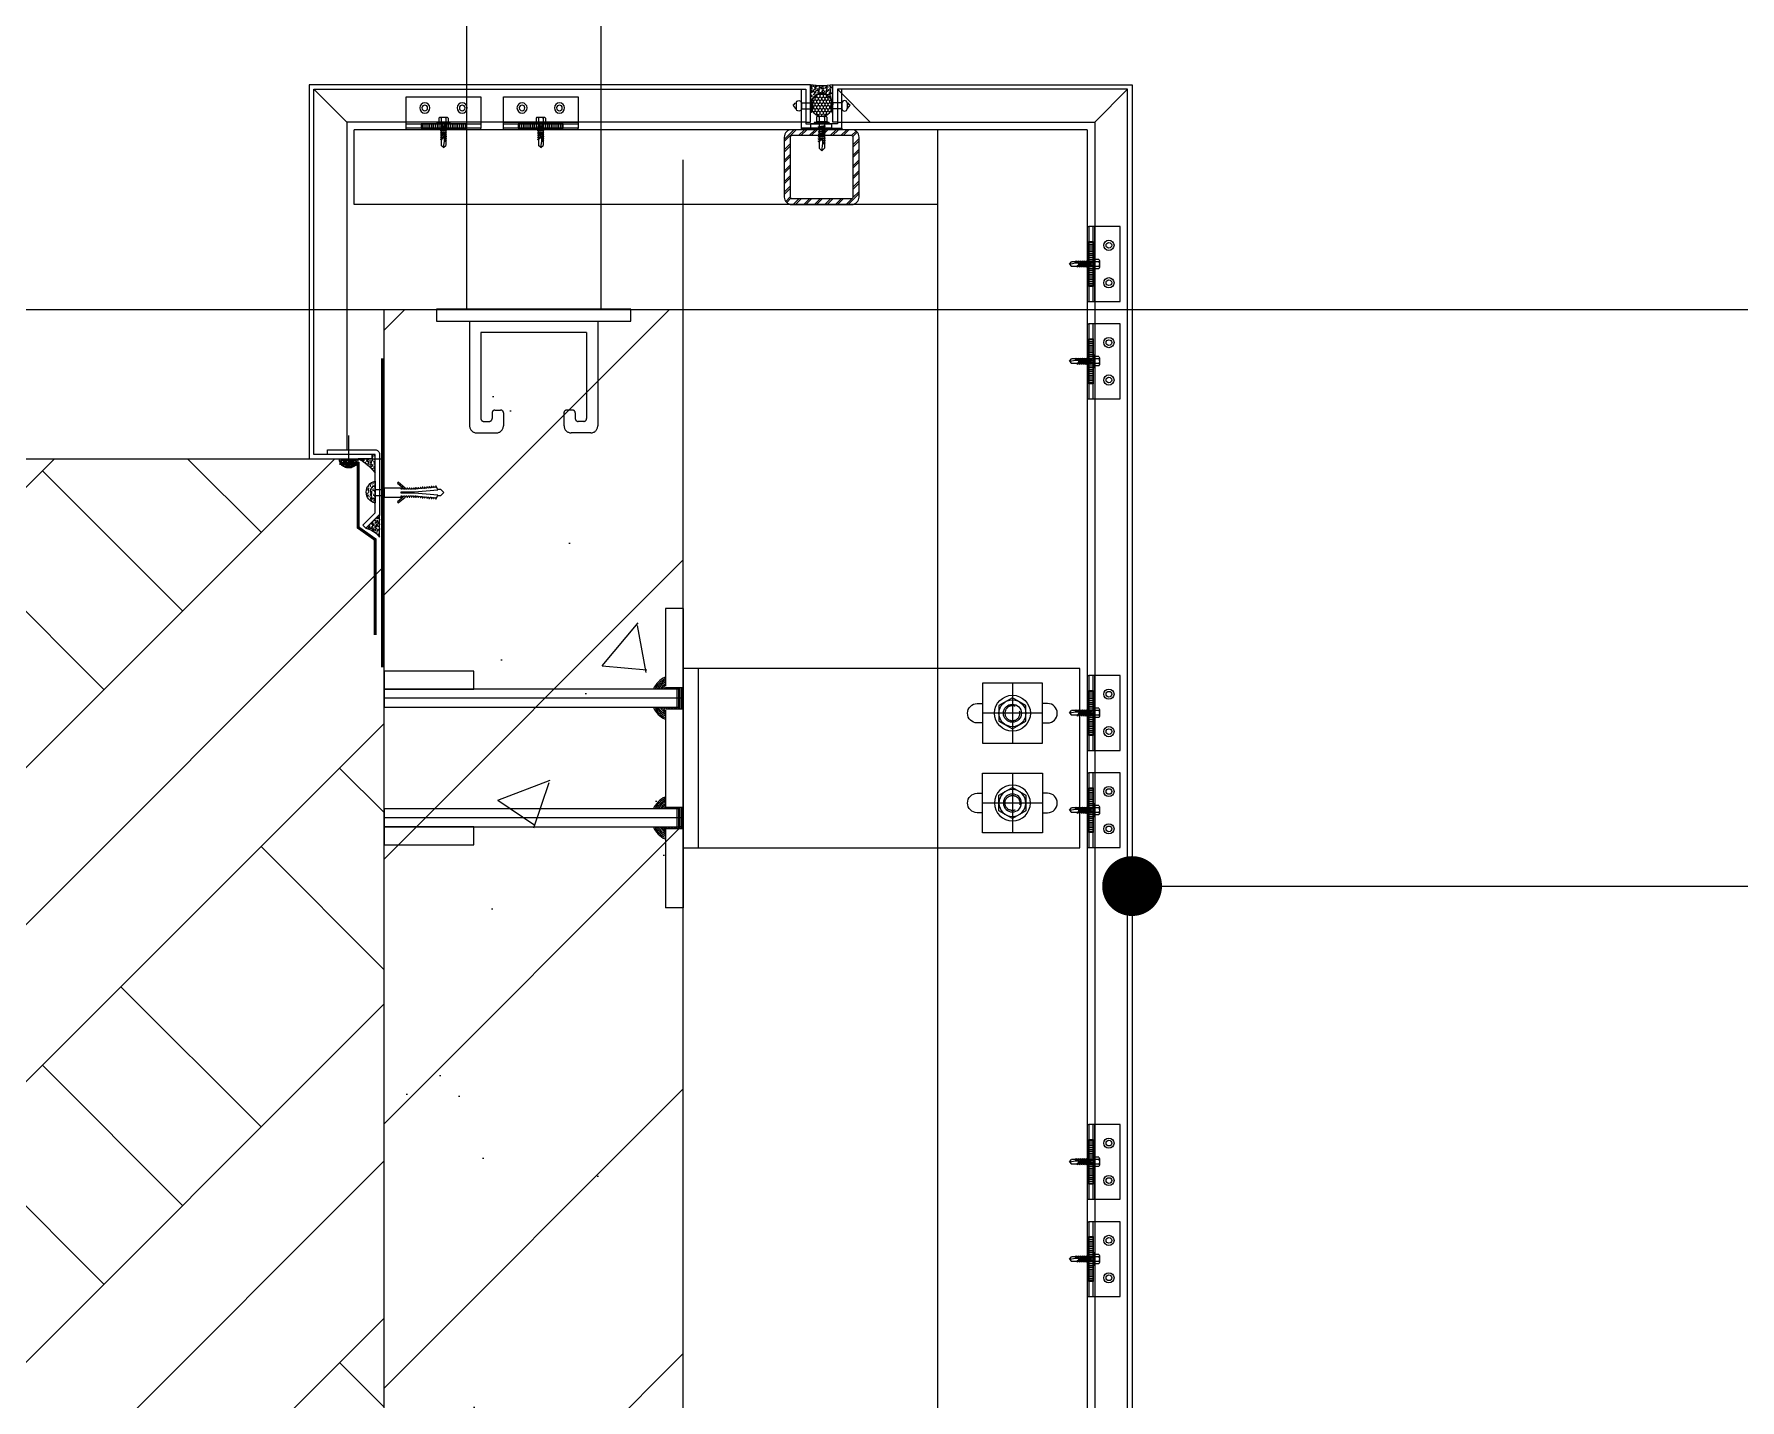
# Model space of a CAD drawing. Header units: millimetres. Extents: x 434053 to 1059003, y -2417481 to 936527.
# Drawn here: x 538673 to 539813, y -2232264 to -2231352 of the extents above; entities that cross this region are included whole.
import ezdxf

# ---------------------------------------------------------------- set-up
doc = ezdxf.new("R2010")
doc.units = ezdxf.units.MM
doc.header["$LTSCALE"] = 1000
doc.header["$MEASUREMENT"] = 0
for name, pattern in [('ACAD_ISO02W100-0.5', [6, 4, -2]), ('CENTER', [2, 1.25, -0.25, 0.25, -0.25]), ('DOTE', [2.42, 2, -0.2, 0.02, -0.2]), ('HIDDEN', [9.525, 6.35, -3.175]), ('HIDDENX2', [19.05, 12.7, -6.35])]:
    doc.linetypes.add(name, pattern=pattern)
doc.layers.add('A-DETL-0001', color=4, linetype='Continuous', lineweight=15)
for name, color, linetype in [('ALUM', 1, 'Continuous'), ('ALUM-V', 11, 'Continuous'), ('DIM_LEAD', 3, 'Continuous'), ('DOTE', 16, 'DOTE'), ('ELASTOMER', 6, 'Continuous'), ('ELASTOMER-V', 241, 'Continuous'), ('EXTRUSION1', 4, 'Continuous'), ('EXTRUSION2', 133, 'Continuous'), ('FASTENER', 191, 'Continuous'), ('GRID', 8, 'CENTER'), ('PUB_HATCH', 8, 'Continuous'), ('S', 2, 'Continuous'), ('SILICONE', 8, 'Continuous'), ('STAIR', 2, 'Continuous'), ('STEEL', 3, 'Continuous'), ('STEEL-V', 71, 'Continuous'), ('WALL', 5, 'Continuous')]:
    doc.layers.add(name, color=color, linetype=linetype)

# ---------------------------------------------------------------- blocks, each defined once
blk = doc.blocks.new('A$C794B30DD')
at = {"layer": 'S'}
for points in [[(110, 1124.6), (20, 1124.6), (20, -75.4), (110, -75.4)], [(130, -75.4), (0, -75.4), (0, -83.4), (130, -83.4)]]:
    blk.add_lwpolyline(points, close=True, dxfattribs=at)
at = {"layer": 'STAIR', "linetype": 'ACAD_ISO02W100-0.5'}
for p, q in [((22.1, -83.4), (22.1, -153.3)), ((100.3, -91), (29.7, -91)), ((29.7, -91), (29.7, -148.5)), ((100.3, -91), (29.7, -91)), ((100.3, -91), (100.3, -148.5)), ((107.9, -83.4), (107.9, -153.3)), ((37.2, -144.7), (37.2, -148.5)), ((39.1, -142.8), (42.9, -142.8)), ((44.8, -144.7), (44.8, -153.3)), ((85.2, -144.7), (85.2, -153.3)), ((90.9, -142.8), (87.1, -142.8)), ((92.8, -144.7), (92.8, -148.5)), ((92.8, -144.7), (92.8, -148.5)), ((26.9, -158), (40, -158)), ((31.6, -150.4), (35.3, -150.4)), ((103.1, -158), (90, -158)), ((98.4, -150.4), (94.7, -150.4))]:
    blk.add_line(p, q, dxfattribs=at)
for centre, radius, start, end in [((39.1, -144.7), 1.9, 90, 180), ((42.9, -144.7), 1.9, 0, 90), ((87.1, -144.7), 1.9, 90, 180), ((90.9, -144.7), 1.9, 0, 90), ((26.9, -153.3), 4.74, 180, 270), ((31.6, -148.5), 1.9, 180, 270), ((35.3, -148.5), 1.9, 270, 0), ((40, -153.3), 4.74, 270, 0), ((90, -153.3), 4.74, 180, 270), ((94.7, -148.5), 1.9, 180, 270), ((98.4, -148.5), 1.9, 270, 0), ((103.1, -153.3), 4.74, 270, 0)]:
    blk.add_arc(centre, radius, start, end, dxfattribs=at)
blk = doc.blocks.new('M12.1')
at = {"color": 0, "linetype": 'ByBlock'}
blk.add_lwpolyline([(-5.2, 9), (-10.4, 0), (-5.2, -9), (5.2, -9), (10.4, 0), (5.2, 9)], close=True, dxfattribs=at)
for radius in [12, 9, 6]:
    blk.add_circle((0, 0), radius, dxfattribs=at)
at = {"color": 0, "linetype": 'HIDDEN'}
blk.add_arc((0, 0), 5, 159.3075, 105.8059, dxfattribs=at)
blk = doc.blocks.new('*U521')
at = {"linetype": 'ByBlock', "lineweight": -2}
for p, q in [((-5, 0.5), (-5, 0)), ((5, 0), (-5, 0)), ((-4.7, 0.9), (-3.5, 1.1)), ((4.7, 0.9), (-4.7, 0.9)), ((-3.5, 4.4), (-3.5, 1.1)), ((3.5, 1.1), (-3.5, 1.1)), ((2.7, 4.9), (-2.7, 4.9)), ((-2.3, 0.9), (-1.8, 1.1)), ((-1.8, 4.4), (-1.8, 1.1)), ((1.8, 4.4), (1.8, 1.1)), ((2.5, 0.9), (1.8, 1.1)), ((3.5, 4.4), (3.5, 1.1)), ((4.7, 0.9), (3.5, 1.1)), ((5, 0.5), (5, 0))]:
    blk.add_line(p, q, dxfattribs=at)
for centre, radius, start, end in [((-4.7, 0.5), 0.343, 90, 180), ((-2.7, 3.8), 1.09, 35.4009, 144.5991), ((0, 1.2), 3.66, 61.0594, 118.9406), ((2.7, 3.8), 1.09, 35.4009, 144.5991), ((4.7, 0.5), 0.343, 0, 90)]:
    blk.add_arc(centre, radius, start, end, dxfattribs=at)
at = {"layer": 'GRID', "ltscale": 0.5}
blk.add_line((0, 4.9), (0, -15.6), dxfattribs=at)
blk = doc.blocks.new('*U563')
at = {"linetype": 'ByBlock', "lineweight": -2}
for p, q in [((-4.4, 0.45), (-4.4, 0)), ((4.4, 0), (-4.4, 0)), ((-4.1, 0.75), (-3.1, 1)), ((4.1, 0.75), (-4.1, 0.75)), ((-3.1, 3.85), (-3.1, 1)), ((3.1, 1), (-3.1, 1)), ((2.33, 4.25), (-2.33, 4.25)), ((-2.04, 0.75), (-1.55, 1)), ((-1.55, 3.85), (-1.55, 1)), ((-1.55, 0), (-1.55, -1.59)), ((1.55, 3.85), (1.55, 1)), ((2.15, 0.75), (1.55, 1)), ((1.55, 0), (1.55, -1.09)), ((3.1, 3.85), (3.1, 1)), ((4.1, 0.75), (3.1, 1)), ((4.4, 0.45), (4.4, 0)), ((-2.11, -1.9), (2.11, -1.4)), ((-2.11, -1.9), (-1.55, -1.59)), ((-2.11, -1.9), (-1.55, -2.21)), ((-2.11, -3.3), (2.11, -2.8)), ((-2.11, -3.3), (-1.55, -2.99)), ((-2.11, -3.3), (-1.55, -3.61)), ((-2.11, -4.7), (2.11, -4.2)), ((-2.11, -4.7), (-1.55, -4.39)), ((-2.11, -4.7), (-1.55, -5.01)), ((-2.11, -6.1), (2.11, -5.6)), ((-2.11, -6.1), (-1.55, -5.79)), ((-2.11, -6.1), (-1.55, -6.41)), ((-2.11, -7.5), (2.11, -7)), ((-2.11, -7.5), (-1.55, -7.19)), ((-2.11, -7.5), (-1.55, -7.81)), ((-2.11, -8.9), (2.11, -8.4)), ((-2.11, -8.9), (-1.55, -8.59)), ((-2.11, -8.9), (-1.55, -9.21)), ((-1.55, -1.59), (1.55, -1.09)), ((-1.55, -2.21), (1.55, -1.71)), ((-1.55, -2.21), (-1.55, -2.99)), ((-1.55, -2.99), (1.55, -2.49)), ((-1.55, -3.61), (1.55, -3.11)), ((-1.55, -3.61), (-1.55, -4.39)), ((-1.55, -4.39), (1.55, -3.89)), ((-1.55, -5.01), (1.55, -4.51)), ((-1.55, -5.01), (-1.55, -5.79)), ((-1.55, -5.79), (1.55, -5.29)), ((-1.55, -6.41), (1.55, -5.91)), ((-1.55, -6.41), (-1.55, -7.19)), ((-1.55, -7.19), (1.55, -6.69)), ((-1.55, -7.81), (1.55, -7.31)), ((-1.55, -7.81), (-1.55, -8.59)), ((-1.55, -8.59), (1.55, -8.09)), ((-1.55, -9.21), (1.55, -8.71)), ((-1.55, -9.21), (-1.55, -9.99)), ((-1.55, -9.99), (-0.99, -9.89)), ((0.56, -9.64), (1.55, -9.49)), ((0.71, -9.95), (2.11, -9.8)), ((1.55, -0.31), (1.55, -1.09)), ((2.11, -1.4), (1.55, -1.09)), ((2.11, -1.4), (1.55, -1.71)), ((1.55, -1.71), (1.55, -2.49)), ((2.11, -2.8), (1.55, -2.49)), ((2.11, -2.8), (1.55, -3.11)), ((1.55, -3.11), (1.55, -3.89)), ((2.11, -4.2), (1.55, -3.89)), ((2.11, -4.2), (1.55, -4.51)), ((1.55, -4.51), (1.55, -5.29)), ((2.11, -5.6), (1.55, -5.29)), ((2.11, -5.6), (1.55, -5.91)), ((1.55, -5.91), (1.55, -6.69)), ((2.11, -7), (1.55, -6.69)), ((2.11, -7), (1.55, -7.31)), ((1.55, -7.31), (1.55, -8.09)), ((2.11, -8.4), (1.55, -8.09)), ((2.11, -8.4), (1.55, -8.71)), ((1.55, -8.71), (1.55, -9.49)), ((2.11, -9.8), (1.55, -9.49)), ((2.11, -9.8), (1.55, -10.11)), ((-2.11, -10.3), (-1.55, -9.99)), ((-2.11, -10.3), (-1.14, -10.18)), ((-2.11, -10.3), (-1.55, -10.61)), ((-1.55, -10.61), (-1.33, -10.57)), ((-1.55, -10.61), (-1.55, -14.4)), ((0, -15.8), (-1.55, -14.4)), ((0, -15.8), (1.55, -14.4)), ((0.71, -10.23), (1.55, -10.11)), ((0.71, -11.01), (1.55, -10.89)), ((0.71, -11.35), (2.11, -11.2)), ((0.71, -11.63), (1.55, -11.51)), ((1.55, -10.11), (1.55, -10.89)), ((2.11, -11.2), (1.55, -10.89)), ((2.11, -11.2), (1.55, -11.51)), ((1.55, -11.51), (1.55, -14.4))]:
    blk.add_line(p, q, dxfattribs=at)
blk.add_lwpolyline([(0, -15.8), (0.71, -11.63), (0.71, -9.9, 0.417657), (0.41, -9.6, 0.097062), (-0.99, -9.89), (-1.55, -11)], format="xyb", dxfattribs=at)
for centre, radius, start, end in [((-4.1, 0.45), 0.3, 90, 180), ((-2.33, 3.3), 0.951, 35.40086, 144.59914), ((0, 1.05), 3.2, 61.05941, 118.94059), ((2.33, 3.3), 0.951, 35.40086, 144.59914), ((4.1, 0.45), 0.3, 0, 90)]:
    blk.add_arc(centre, radius, start, end, dxfattribs=at)
blk = doc.blocks.new('*U539')
at = {"color": 0, "linetype": 'ByBlock'}
for p, q in [((-0.9, 5), (-0.9, -5)), ((0, 5), (-0.9, 5)), ((0, -5), (0, 5)), ((6.8, 2.2), (0, 2.2)), ((6.8, 2.2), (6.8, -2.3)), ((11.5, 2), (10.8, 2.2)), ((10.8, 2.2), (10.8, -2.2)), ((12.6, 0.8), (11.5, 2)), ((12.9, 0.7), (12.6, 0.8)), ((12.6, -0.2), (12.9, 0.7)), ((-0.9, -5), (0, -5)), ((6.8, -2.3), (0, -2.3)), ((10.8, -2.2), (12.6, -0.2))]:
    blk.add_line(p, q, dxfattribs=at)
for centre, radius, start, end in [((17.3, 0), 18.8, 164.6076, 195.3924), ((8.8, 1.9), 2.04, 7.579, 172.421), ((8.8, -1.9), 2.04, 187.579, 352.421)]:
    blk.add_arc(centre, radius, start, end, dxfattribs=at)
blk = doc.blocks.new('*U562')
at = {"layer": 'EXTRUSION1', "linetype": 'HIDDEN'}
h = blk.add_hatch(dxfattribs=at)
h.set_pattern_fill('ANSI31', color=8, scale=10, angle=45, style=0)
h.set_pattern_definition([(90, (-29149.7971, 32516.8571), (-1.25, 2e-16), [])])
h.paths.add_polyline_path([(40, 18.1), (10, 18.1), (10, 21), (40, 21)])
h = blk.add_hatch(dxfattribs=at)
h.set_pattern_fill('ANSI31', color=8, scale=10, angle=45, style=0)
h.set_pattern_definition([(90, (-29149.7971, 32581.8571), (-1.25, 2e-16), [])])
h.paths.add_polyline_path([(105, 18.1), (75, 18.1), (75, 21), (105, 21)])
blk.add_line((0, 18.1), (50, 18.1))
at = {"linetype": 'HIDDEN'}
for p, q in [((65, 18.1), (115, 18.1)), ((65, 17), (115, 17))]:
    blk.add_line(p, q, dxfattribs=at)
for points in [[(0, 21), (0, 17)], [(50, 17), (50, 21), (0, 21)], [(65, 21), (65, 0), (115, 0), (115, 21), (65, 21)]]:
    blk.add_lwpolyline(points)
blk.add_lwpolyline([(0, 17), (0, 0), (50, 0), (50, 17)], dxfattribs=at)
at = {"layer": 'ELASTOMER-V', "linetype": 'HIDDEN'}
for p, q in [((0, 22), (0, 21)), ((50, 22), (0, 22)), ((50, 22), (50, 21)), ((65, 22), (65, 21)), ((115, 22), (65, 22)), ((115, 22), (115, 21))]:
    blk.add_line(p, q, dxfattribs=at)
at = {"layer": 'EXTRUSION1', "color": 8, "linetype": 'HIDDEN'}
for points in [[(40, 18.1), (10, 18.1), (10, 21), (40, 21)], [(105, 18.1), (75, 18.1), (75, 21), (105, 21)]]:
    blk.add_lwpolyline(points, close=True, dxfattribs=at)
at = {"layer": 'FASTENER'}
for centre, radius in [((12.5, 7.5), 3.41), ((12.5, 7.5), 1.88), ((37.5, 7.5), 3.41), ((37.5, 7.5), 1.88), ((77.5, 7.5), 3.41), ((77.5, 7.5), 1.88), ((102.5, 7.5), 3.41), ((102.5, 7.5), 1.88)]:
    blk.add_circle(centre, radius, dxfattribs=at)
at = {"layer": 'FASTENER', "xscale": -1, "rotation": 179.9999555529958}
for p in [(25, 18.1), (90, 18.1)]:
    blk.add_blockref('*U563', p, dxfattribs=at)
blk = doc.blocks.new('*U540')
at = {"color": 0, "linetype": 'ByBlock'}
for p, q in [((-2, 0), (-2, -6)), ((2, 0), (2, -6))]:
    blk.add_line(p, q, dxfattribs=at)
blk.add_lwpolyline([(-3.6, 2.1, -0.09906), (-1, 3.1), (-1, 2.7), (1, 2.7), (1, 3.1, -0.09906), (3.6, 2.1, -0.266588), (4.2, 1.1), (4.2, 0.2, -0.414214), (4, 0), (-4, 0, -0.414214), (-4.2, 0.2), (-4.2, 1.1, -0.266588)], format="xyb", close=True, dxfattribs=at)
blk.add_lwpolyline([(-6.9, -15.5), (-3, -20.1), (-2.3, -20.5), (-2.3, -21.2), (-3, -21.2), (-3, -21.6), (-2.3, -22), (-2.3, -22.7), (-3, -22.7), (-3, -23.1), (-2.3, -23.5), (-2.3, -24.2), (-3, -24.2), (-3, -24.6), (-2.3, -25), (-2.3, -25.7), (-3, -25.7), (-3, -26.1), (-2.3, -26.5), (-2.3, -27.1), (-3.1, -27), (-3.1, -27.4), (-2.4, -27.8), (-2.4, -28.5), (-3.2, -28.5), (-3.2, -28.9), (-2.5, -29.3), (-2.6, -30), (-3.3, -30), (-3.4, -30.3), (-2.6, -30.8), (-2.7, -31.5), (-3.5, -31.5), (-3.5, -31.8), (-2.8, -32.3), (-2.8, -33), (-3.6, -33), (-3.6, -33.3), (-2.9, -33.8), (-3, -34.5), (-3.7, -34.5), (-3.8, -34.8), (-3, -35.3), (-3.1, -36), (-3.9, -36), (-3.9, -36.3), (-3.2, -36.8), (-3.2, -37.5), (-4, -37.4), (-4, -37.8), (-3.3, -38.3), (-3.4, -39), (-4.1, -38.9), (-4.1, -39.3), (-3.4, -39.8), (-3.5, -40.5), (-4.2, -40.4), (-4.3, -40.8), (-1.7, -41.8), (-0.4, -26.4), (-0.4, -17.4), (0.4, -17.4), (0.4, -26.4), (1.7, -41.8), (4.3, -40.8), (4.2, -40.4), (3.5, -40.5), (3.4, -39.8), (4.1, -39.3), (4.1, -38.9), (3.4, -39), (3.3, -38.3), (4, -37.8), (4, -37.4), (3.2, -37.5), (3.2, -36.8), (3.9, -36.3), (3.8, -36), (3.1, -36), (3, -35.3), (3.7, -34.8), (3.7, -34.5), (3, -34.5), (2.9, -33.8), (3.6, -33.3), (3.6, -33), (2.8, -33), (2.8, -32.3), (3.5, -31.8), (3.5, -31.5), (2.7, -31.5), (2.6, -30.8), (3.3, -30.3), (3.3, -30), (2.6, -30), (2.5, -29.3), (3.2, -28.9), (3.2, -28.5), (2.4, -28.5), (2.4, -27.8), (3.1, -27.4), (3.1, -27), (2.2, -27.1), (2.2, -26.5), (3, -26.1), (3, -25.7), (2.2, -25.7), (2.2, -25), (3, -24.6), (3, -24.2), (2.2, -24.2), (2.2, -23.5), (3, -23.1), (3, -22.7), (2.2, -22.7), (2.2, -22), (3, -21.6), (3, -21.2), (2.2, -21.2), (2.2, -20.5), (3, -20.1), (6.9, -15.5), (6.3, -15), (2.3, -19.7), (2.2, -19.7), (2.2, -19), (3, -18.6), (3, -17.8), (2.2, -17.8), (2.2, -17.5), (3, -17.5), (3, -6), (-3, -6), (-3, -17.5), (-2.3, -17.5), (-2.3, -17.8), (-3, -17.8), (-3, -18.6), (-2.3, -19), (-2.3, -19.7), (-2.3, -19.7), (-6.3, -15)], close=True, dxfattribs=at)
blk.add_lwpolyline([(-2, -41.7), (-2, -44), (0, -46), (2, -44), (2, -41.7)], dxfattribs=at)
blk = doc.blocks.new('*U523')
at = {"layer": 'GRID'}
for p, q in [((-40, 0), (-40, -200)), ((40, 0), (40, -200))]:
    blk.add_line(p, q, dxfattribs=at)
at = {"layer": 'SILICONE'}
for p, q in [((-33, -1), (-47, -1)), ((-33, -2), (-47, -2)), ((-33, -3), (-47, -3)), ((-33, -4), (-47, -4)), ((-46, -5), (-47, -5)), ((-46, -6), (-47, -6)), ((-46, -7), (-47, -7)), ((-46, -8), (-47, -8)), ((-46, -9), (-47, -9)), ((-46, -10), (-47, -10)), ((-46, -11), (-47, -11)), ((-33, -5), (-34, -5)), ((-33, -6), (-34, -6)), ((-33, -7), (-34, -7)), ((-33, -8), (-34, -8)), ((-33, -9), (-34, -9)), ((-33, -10), (-34, -10)), ((-33, -11), (-34, -11)), ((47, -1), (33, -1)), ((47, -2), (33, -2)), ((47, -3), (33, -3)), ((47, -4), (33, -4)), ((34, -5), (33, -5)), ((34, -6), (33, -6)), ((34, -7), (33, -7)), ((34, -8), (33, -8)), ((34, -9), (33, -9)), ((34, -10), (33, -10)), ((34, -11), (33, -11)), ((47, -5), (46, -5)), ((47, -6), (46, -6)), ((47, -7), (46, -7)), ((47, -8), (46, -8)), ((47, -9), (46, -9)), ((47, -10), (46, -10)), ((47, -11), (46, -11))]:
    blk.add_line(p, q, dxfattribs=at)
for centre, radius, start, end in [((-40.8, -6.8), 14.2, 201.5982, 248.4018), ((-40.8, -6.8), 13.2, 203.3215, 246.6785), ((-40.8, -6.8), 12.2, 205.3552, 244.6448), ((-40.8, -6.8), 11.2, 207.7955, 242.2045), ((-40.8, -6.8), 10.2, 210.7868, 239.2132), ((-40.8, -6.8), 9.24, 214.5568, 235.4432), ((-40.8, -6.8), 8.24, 219.4971, 230.5029), ((-39.2, -6.8), 14.2, 291.5982, 338.4018), ((-39.2, -6.8), 13.2, 293.3215, 336.6785), ((-39.2, -6.8), 12.2, 295.3552, 334.6448), ((-39.2, -6.8), 11.2, 297.7955, 332.2045), ((-39.2, -6.8), 10.2, 300.7868, 329.2132), ((-39.2, -6.8), 9.24, 304.5568, 325.4432), ((-39.2, -6.8), 8.24, 309.4971, 320.5029), ((39.2, -6.8), 14.2, 201.5982, 248.4018), ((39.2, -6.8), 13.2, 203.3215, 246.6785), ((39.2, -6.8), 12.2, 205.3552, 244.6448), ((39.2, -6.8), 11.2, 207.7955, 242.2045), ((39.2, -6.8), 10.2, 210.7868, 239.2132), ((39.2, -6.8), 9.24, 214.5568, 235.4432), ((39.2, -6.8), 8.24, 219.4971, 230.5029), ((40.8, -6.8), 14.2, 291.5982, 338.4018), ((40.8, -6.8), 13.2, 293.3215, 336.6785), ((40.8, -6.8), 12.2, 295.3552, 334.6448), ((40.8, -6.8), 11.2, 297.7955, 332.2045), ((40.8, -6.8), 10.2, 300.7868, 329.2132), ((40.8, -6.8), 9.24, 304.5568, 325.4432), ((40.8, -6.8), 8.24, 309.4971, 320.5029)]:
    blk.add_arc(centre, radius, start, end, dxfattribs=at)
at = {"layer": 'STEEL'}
for p, q in [((-100, 0), (-100, -12)), ((-100, 0), (100, 0)), ((100, 0), (100, -12)), ((-100, -12), (-48, -12)), ((-32, -12), (34, -12)), ((46, -12), (100, -12))]:
    blk.add_line(p, q, dxfattribs=at)
for points in [[(-47, 0), (-47, -12)], [(-33, -12), (-33, 0)], [(33, 0), (33, -12)], [(47, -12), (47, 0)]]:
    blk.add_lwpolyline(points, dxfattribs=at)
for points in [[(-46, -2), (-46, -200), (-34, -200), (-34, -2)], [(34, -2), (34, -200), (46, -200), (46, -2)], [(-58, -140), (-58, -200), (-46, -200), (-46, -140)], [(46, -140), (46, -200), (58, -200), (58, -140)]]:
    blk.add_lwpolyline(points, close=True, dxfattribs=at)
blk = doc.blocks.new('A$C56EA6F4E')
at = {"layer": 'ELASTOMER-V'}
h = blk.add_hatch(dxfattribs=at)
h.set_pattern_fill('HONEY', color=256, scale=10, angle=90, style=0)
h.set_pattern_definition([(90, (-21050.1754, 5876.9574), (-1.082531754, 1.875), [1.25, -2.5]), (210, (-21050.1754, 5876.9574), (-1.082531755, -1.875), [1.25, -2.5]), (150, (-21050.1754, 5876.9574), (-2.16506351, 6e-10), [-2.5, 1.25])])
edge = h.paths.add_edge_path()
edge.add_line((7083.5, 22335.8), (7083.5, 22335.8))
edge.add_arc((7076, 22335.8), 7.5, 180, 360, ccw=False)
edge.add_line((7068.5, 22335.8), (7068.5, 22335.8))
edge.add_arc((7076, 22335.8), 7.5, 360, 540, ccw=False)
at = {"layer": 'SILICONE'}
h = blk.add_hatch(dxfattribs=at)
h.set_pattern_fill('AR-SAND', color=256, angle=90, style=0)
h.set_pattern_definition([(127.5, (-57663.8406, 8406.8691), (-1.92682377, -0.062993358), [0, -1.52, 0, -1.7, 0, -1.625]), (97.5, (-57663.8406, 8406.869), (-2.82214606, 1.76977671), [0, -0.82, 0, -1.37, 0, -0.525]), (57.5, (-57663.8406, 8405.6391), (-0.005659053, 3.11414186), [0, -0.5, 0, -1.8, 0, -2.35]), (47.5, (-57663.8406, 8405.639), (-0.87767556, 3.0061266), [0, -0.25, 0, -1.18, 0, -1.35])])
edge = h.paths.add_edge_path()
edge.add_line((7083.5, 22349.3), (7083.5, 22335.8))
edge.add_arc((7076, 22335.8), 7.5, 360, 540)
edge.add_line((7068.5, 22335.8), (7068.5, 22349.3))
edge.add_arc((7076, 22392.4), 43.8, 260.1361, 279.8638)
h = blk.add_hatch(dxfattribs=at)
h.set_pattern_fill('AR-SAND', color=256, angle=270, style=0)
h.set_pattern_definition([(307.5, (21843.4531, -4827.9764), (1.92682377, 0.06299336), [0, -1.52, 0, -1.7, 0, -1.625]), (277.5, (21843.453, -4827.9764), (2.82214607, -1.7697767), [0, -0.82, 0, -1.37, 0, -0.525]), (237.5, (21843.4531, -4826.7464), (0.00565905, -3.11414186), [0, -0.5, 0, -1.8, 0, -2.35]), (227.5, (21843.453, -4826.7464), (0.87767556, -3.0061266), [0, -0.25, 0, -1.18, 0, -1.35])])
edge = h.paths.add_edge_path()
edge.add_line((7374.5, 22089.8), (7374.5, 22102.3))
edge.add_line((7374.5, 22102.3), (7376.5, 22102.3))
edge.add_line((7376.5, 22102.3), (7376.5, 22099.3))
edge.add_line((7376.5, 22099.3), (7385.8, 22099.3))
edge.add_arc((7398.1, 22073.1), 28.9, 475.1441, 504.6718)
h = blk.add_hatch(dxfattribs=at)
h.set_pattern_fill('AR-SAND', color=256, angle=270, style=0)
h.set_pattern_definition([(307.5, (21840.5573, -4827.9764), (1.92682377, 0.06299336), [0, -1.52, 0, -1.7, 0, -1.625]), (277.5, (21840.5573, -4827.9764), (2.82214607, -1.7697767), [0, -0.82, 0, -1.37, 0, -0.525]), (237.5, (21840.5573, -4826.7464), (0.00565905, -3.11414186), [0, -0.5, 0, -1.8, 0, -2.35]), (227.5, (21840.5573, -4826.7464), (0.87767556, -3.0061266), [0, -0.25, 0, -1.18, 0, -1.35])])
edge = h.paths.add_edge_path()
edge.add_arc((7392.1, 22099.5), 6.29, 181.774, 358.226)
edge.add_line((7398.4, 22099.3), (7385.8, 22099.3))
h = blk.add_hatch(dxfattribs=at)
h.set_pattern_fill('AR-SAND', color=256, angle=270, style=0)
h.set_pattern_definition([(307.5, (-56305.9808, 32857.2213), (1.92682377, 0.06299336), [0, -1.52, 0, -1.7, 0, -1.625]), (277.5, (-56305.9808, 32857.2213), (2.82214607, -1.76977671), [0, -0.82, 0, -1.37, 0, -0.525]), (237.5, (-56305.9808, 32858.4513), (0.005659054, -3.11414186), [0, -0.5, 0, -1.8, 0, -2.35]), (227.5, (-56305.9808, 32858.4513), (0.87767556, -3.0061266), [0, -0.25, 0, -1.18, 0, -1.35])])
edge = h.paths.add_edge_path()
edge.add_line((7374.5, 22084.4), (7374.5, 22069.8))
edge.add_arc((7373, 22077.1), 7.44, 281.1847, 438.8153)
h = blk.add_hatch(dxfattribs=at)
h.set_pattern_fill('AR-SAND', color=256, angle=270, style=0)
h.set_pattern_definition([(127.5, (551.4444, 15764.6805), (-1.92682377, -0.06299336), [0, -1.52, 0, -1.7, 0, -1.625]), (97.5, (551.4444, 15764.6805), (-2.8221461, 1.7697767), [0, -0.82, 0, -1.37, 0, -0.525]), (57.5, (551.4444, 15763.4505), (-0.00565905, 3.11414186), [0, -0.5, 0, -1.8, 0, -2.35]), (47.5, (551.4444, 15763.4505), (-0.8776756, 3.0061266), [0, -0.25, 0, -1.18, 0, -1.35])])
edge = h.paths.add_edge_path()
edge.add_arc((7383.5, 22038.3), 14.8, 460.9107, 504.3305)
edge.add_line((7371.5, 22047), (7371.5, 22062.1))
edge.add_line((7371.5, 22062.1), (7380.7, 22052.9))
at = {"layer": 'STEEL-V'}
h = blk.add_hatch(dxfattribs=at)
h.set_pattern_fill('Q119', color=256, scale=10, angle=225, style=0, pattern_type=2)
h.set_pattern_definition([(315, (1175.3256, 32776.187), (3.535534, 3.535534), []), (315, (1174.6184, 32775.48), (3.535534, 3.535534), [])])
edge = h.paths.add_edge_path(flags=16)
edge.add_line((7097, 22314.3), (7097, 22274.3))
edge.add_arc((7096, 22274.3), 1, -90, 0, ccw=False)
edge.add_line((7096, 22273.3), (7056, 22273.3))
edge.add_arc((7056, 22274.3), 1, -180, -90, ccw=False)
edge.add_line((7055, 22274.3), (7055, 22314.3))
edge.add_arc((7056, 22314.3), 1, 90, 180, ccw=False)
edge.add_line((7056, 22315.3), (7096, 22315.3))
edge.add_arc((7096, 22314.3), 1, 0, 90, ccw=False)
edge = h.paths.add_edge_path()
edge.add_line((7101, 22314.3), (7101, 22274.3))
edge.add_arc((7096, 22274.3), 5, -90, 0, ccw=False)
edge.add_line((7096, 22269.3), (7056, 22269.3))
edge.add_arc((7056, 22274.3), 5, -180, -90, ccw=False)
edge.add_line((7051, 22274.3), (7051, 22314.3))
edge.add_arc((7056, 22314.3), 5, 90, 180, ccw=False)
edge.add_line((7056, 22319.3), (7096, 22319.3))
edge.add_arc((7096, 22314.3), 5, 0, 90, ccw=False)
at = {"linetype": 'HIDDENX2', "const_width": 2}
for points in [[(7369.5, 22166.5), (7369.5, 21960)], [(7374.5, 21981.5), (7374.5, 22045.4), (7385.8, 22053.4), (7385.8, 22096.3), (7398.5, 22096.3)]]:
    blk.add_lwpolyline(points, dxfattribs=at)
at = {"layer": 'ALUM', "linetype": 'ByBlock'}
for points in [[(6613.5, 21407.3), (6571.5, 21407.3), (6571.5, 21446.3), (6871.5, 21446.3), (6871.5, 22346.3), (7065.5, 22346.3), (7065.5, 22324.3), (7068.5, 22324.3), (7068.5, 22349.3), (6868.5, 22349.3), (6868.5, 21449.3), (6568.5, 21449.3), (6568.5, 21404.3), (6613.5, 21404.3)], [(7376.5, 22102.3), (7415.5, 22102.3), (7415.5, 22346.3), (7086.5, 22346.3), (7086.5, 22324.3), (7083.5, 22324.3), (7083.5, 22349.3), (7418.5, 22349.3), (7418.5, 22099.3), (7376.5, 22099.3)]]:
    blk.add_lwpolyline(points, close=True, dxfattribs=at)
at = {"layer": 'ALUM'}
blk.add_lwpolyline([(7382.8, 22055), (7374.5, 22063.3), (7374.5, 22102.3), (7406.3, 22102.3), (7406.3, 22105.3), (7374.5, 22105.3, 0.414214), (7371.5, 22102.3), (7371.5, 22063.3, 0.199653), (7372.3, 22061.2), (7380.7, 22052.9)], format="xyb", close=True, dxfattribs=at)
at = {"layer": 'ALUM-V'}
for p, q in [((6893.5, 22324.3), (6871.5, 22346.3)), ((7043.5, 22324.3), (7065.5, 22346.3)), ((7393.5, 22324.3), (7415.5, 22346.3))]:
    blk.add_line(p, q, dxfattribs=at)
for points in [[(7065.5, 22324.3), (7043.5, 22324.3), (7043.5, 22324.3), (6893.5, 22324.3), (6893.5, 21424.3), (6613.5, 21424.3), (6613.5, 21407.3)], [(7086.5, 22324.3), (7393.5, 22324.3), (7393.5, 22105.3)]]:
    blk.add_lwpolyline(points, dxfattribs=at)
at = {"layer": 'ELASTOMER'}
blk.add_lwpolyline([(7083.5, 22335.8), (7083.5, 22335.8, -1), (7068.5, 22335.8), (7068.5, 22335.8, -1)], format="xyb", close=True, dxfattribs=at)
at = {"layer": 'ELASTOMER-V', "linetype": 'HIDDEN'}
blk.add_lwpolyline([(7062.5, 22320.3), (7062.5, 22319.3), (7089.5, 22319.3), (7089.5, 22320.3)], close=True, dxfattribs=at)
at = {"layer": 'EXTRUSION2'}
for points in [[(7065.5, 22323.3), (7083.5, 22323.3), (7083.5, 22320.3), (7062.5, 22320.3), (7062.5, 22346.3), (7065.5, 22346.3)], [(7086.5, 22323.3), (7069.5, 22323.3), (7069.5, 22320.3), (7089.5, 22320.3), (7089.5, 22346.3), (7086.5, 22346.3)]]:
    blk.add_lwpolyline(points, close=True, dxfattribs=at)
at = {"layer": 'GRID'}
for p, q in [((6948.5, 21949.3), (6948.5, 21909.3)), ((6928.5, 21929.3), (6968.5, 21929.3)), ((6948.5, 21889.3), (6948.5, 21849.3)), ((6928.5, 21869.3), (6968.5, 21869.3))]:
    blk.add_line(p, q, dxfattribs=at)
at = {"layer": 'SILICONE'}
for points in [[(7083.5, 22349.3), (7083.5, 22335.8, 1), (7068.5, 22335.8), (7068.5, 22349.3, 0.086291), (7083.5, 22349.3, -1)], [(7374.5, 22089.8), (7374.5, 22102.3), (7376.5, 22102.3), (7376.5, 22099.3), (7385.8, 22099.3, 0.129557), (7374.5, 22089.8, -0.097391)], [(7374.5, 22084.4), (7374.5, 22069.8, 0.821632), (7374.5, 22084.4, 0.367819)]]:
    blk.add_lwpolyline(points, format="xyb", dxfattribs=at)
for points in [[(7385.8, 22099.3, 0.969507), (7398.4, 22099.3)], [(7380.7, 22052.9, 0.191754), (7371.5, 22047), (7371.5, 22062.1)]]:
    blk.add_lwpolyline(points, format="xyb", close=True, dxfattribs=at)
at = {"layer": 'STEEL'}
blk.add_line((7158.5, 21959.3, -0.5), (7158.5, 21839.3, -0.5), dxfattribs=at)
for points in [[(7101, 22314.3), (7101, 22274.3, -0.414214), (7096, 22269.3), (7056, 22269.3, -0.414214), (7051, 22274.3), (7051, 22314.3, -0.414214), (7056, 22319.3), (7096, 22319.3, -0.414214)], [(7097, 22314.3), (7097, 22274.3, -0.414214), (7096, 22273.3), (7056, 22273.3, -0.414214), (7055, 22274.3), (7055, 22314.3, -0.414214), (7056, 22315.3), (7096, 22315.3, -0.414214)]]:
    blk.add_lwpolyline(points, format="xyb", close=True, dxfattribs=at)
blk.add_lwpolyline([(6903.4, 21839.3), (6903.4, 21959.3), (7168.5, 21959.3), (7168.5, 21839.3)], close=True, dxfattribs=at)
at = {"layer": 'STEEL', "elevation": 0}
for points in [[(6928.5, 21909.3), (6928.5, 21949.3), (6968.5, 21949.3), (6968.5, 21909.3)], [(6928.5, 21889.3), (6928.5, 21849.3), (6968.5, 21849.3), (6968.5, 21889.3)]]:
    blk.add_lwpolyline(points, close=True, dxfattribs=at)
at = {"layer": 'STEEL-V'}
for p, q in [((6898.5, 22319.3), (6898.5, 20319.3)), ((6898.5, 22319.3), (6998.5, 22319.3)), ((6998.5, 22319.3), (6998.5, 20319.3)), ((6998.5, 22319.3), (7388.5, 22319.3)), ((7388.5, 22269.3), (7388.5, 22319.3)), ((6998.5, 22269.3), (7388.5, 22269.3))]:
    blk.add_line(p, q, dxfattribs=at)
for points in [[(6928.5, 21922.8), (6925, 21922.8, -0.999827), (6925, 21935.8), (6928.5, 21935.8)], [(6968.5, 21922.8), (6972, 21922.8, 0.999827), (6972, 21935.8), (6968.5, 21935.8)], [(6928.5, 21862.8), (6925, 21862.8, -0.999827), (6925, 21875.8), (6928.5, 21875.8)], [(6968.5, 21862.8), (6972, 21862.8, 0.999827), (6972, 21875.8), (6968.5, 21875.8)]]:
    blk.add_lwpolyline(points, format="xyb", dxfattribs=at)
at = {"linetype": 'ByBlock', "extrusion": (0, 0, -1), "xscale": -1, "zscale": -1, "rotation": 180}
blk.add_blockref('*U562', (-7353.8, 22341.3), dxfattribs=at)
at = {"linetype": 'ByBlock'}
for name, p, xscale, rotation in [('*U562', (6876.5, 22139.5), -1, 269.9999769328482), ('*U523', (7168.5, 21899.3), -1.000000000000001, 90), ('*U562', (6876.5, 21839.5), -1, 269.9999769328482), ('*U562', (6876.5, 21539.5), -1, 269.9999769328482)]:
    blk.add_blockref(name, p, dxfattribs=dict(at, xscale=xscale, rotation=rotation))
at = {"layer": 'FASTENER'}
for name, p, xscale, yscale, zscale, rotation in [('*U539', (7068.5, 22335.2), -0.8888888888888888, 0.8888888888888888, 0.8888888888888888, 359.999999374998), ('*U563', (7076, 22323.3), -1.142857142857143, 1.142857142857143, 1.142857142857143, 359.9999555529958)]:
    blk.add_blockref(name, p, dxfattribs=dict(at, xscale=xscale, yscale=yscale, zscale=zscale, rotation=rotation))
at = {"layer": 'FASTENER', "extrusion": (0, 0, -1), "xscale": -0.8888888888888888, "yscale": 0.8888888888888888, "zscale": -0.8888888888888888, "rotation": 359.9999993749981}
blk.add_blockref('*U539', (-7083.5, 22335.2), dxfattribs=at)
at = {"layer": 'FASTENER', "xscale": -1}
for name, p, rotation in [('*U521', (7392.1, 22099.3), 180), ('*U540', (7374.5, 22076.8), 270), ('M12.1', (6948.5, 21929.3), 89.99995392908995)]:
    blk.add_blockref(name, p, dxfattribs=dict(at, rotation=rotation))
at = {"layer": 'FASTENER', "extrusion": (0, 0, -1), "xscale": -1.000000000000001, "zscale": -1.000000000000001, "rotation": 270}
blk.add_blockref('M12.1', (-6948.5, 21869.3), dxfattribs=at)

msp = doc.modelspace()

# ---------------------------------------------------------------- hatches: boundary and pattern name
at = {"layer": 'A-DETL-0001'}
h = msp.add_hatch(dxfattribs=at)
h.set_pattern_fill('夯实土壤', color=8, scale=50)
h.set_pattern_definition([(45, (-2361461.86, -1404018.16), (-198.697006, 198.697006), []), (45, (-2361356.86, -1404018.16), (-198.697006, 198.697006), []), (45, (-2361251.86, -1404018.16), (-198.697006, 198.697006), []), (135, (-2361461.86, -1404018.16), (-198.697006, -198.697006), [132.5, -148.5]), (135, (-2361409.36, -1403965.66), (-198.697006, -198.697006), [132.5, -148.5]), (135, (-2361356.86, -1403913.16), (-198.697006, -198.697006), [132.5, -148.5])])
edge = h.paths.add_edge_path()
edge.add_line((538907.1, -2231635.7), (538607.1, -2231635.7))
edge.add_line((538607.1, -2231635.7), (538607.1, -2232635.7))
edge.add_arc((538557.1, -2232635.7), 50, -90, 0, ccw=False)
edge.add_line((538557.1, -2232685.7), (538157.1, -2232685.7))
edge.add_arc((538157.1, -2232635.7), 50, 180, 270, ccw=False)
edge.add_line((538107.1, -2232635.7), (538107.1, -2231635.7))
edge.add_line((538107.1, -2231635.7), (533507.1, -2231535.7))
edge.add_line((533507.1, -2231535.7), (533507.1, -2232735.7))
edge.add_line((533507.1, -2232735.7), (538907.1, -2232735.7))
edge.add_line((538907.1, -2232735.7), (538907.1, -2231635.7))
at = {"layer": 'PUB_HATCH'}
h = msp.add_hatch(dxfattribs=at)
h.set_pattern_fill('钢筋混凝土', color=256, scale=50, style=0)
h.set_pattern_definition([(45, (-1713816.56, -1462982.77), (-88.3883476, 88.3883476), []), (50, (-1713816.56, -1462982.77), (358.63009, -31.376067), [37.5, -412.5]), (355, (-1713816.56, -1462982.77), (-69.375667, 376.096067), [30, -330]), (100.4514, (-1713786.68, -1462985.4), (289.25469, 344.71977), [31.870095, -350.571056]), (46.1842, (-1713816.56, -1462882.77), (533.620524, -82.75951), [56.25, -618.75]), (96.6356, (-1713772.1, -1462889.67), (467.33135, 487.05894), [47.80514, -525.8565]), (351.1842, (-1713816.56, -1462882.77), (467.33097, 487.0593), [45, -495]), (21, (-1713766.56, -1462907.77), (298.453526, -201.309445), [37.5, -412.5]), (326, (-1713766.56, -1462907.77), (121.657666, 362.57502), [30, -330]), (71.4514, (-1713741.7, -1462924.55), (420.111314, 161.26525), [31.870095, -350.571056]), (37.5, (-1713816.56, -1462982.77), (6.079928, 166.446927), [0, -326, 0, -335, 0, -331.25]), (7.5, (-1713816.56, -1462982.77), (131.534769, 197.205856), [0, -191, 0, -318.5, 0, -126.25]), (327.5, (-1713928.06, -1462982.77), (266.911218, -11.277436), [0, -125, 0, -390, 0, -517.5]), (317.5, (-1713978.06, -1462982.77), (291.593085, 50.052491), [0, -162.5, 0, -259, 0, -367.5])])
h.paths.add_polyline_path([(538907.1, -2232802.3), (539107.1, -2232735.7), (539107.1, -2231535.7), (538907.1, -2231535.7)])

# ---------------------------------------------------------------- linework, layer by layer
at = {"layer": 'A-DETL-0001', "color": 8}
msp.add_lwpolyline([(538907.1, -2231635.7), (538607.1, -2231635.7), (538607.1, -2232635.7, -0.414214), (538557.1, -2232685.7), (538157.1, -2232685.7, -0.414214), (538107.1, -2232635.7), (538107.1, -2231635.7), (533507.1, -2231535.7), (533507.1, -2232735.7), (538907.1, -2232735.7)], format="xyb", close=True, dxfattribs=at)
at = {"layer": 'DIM_LEAD'}
msp.add_line((539407.1, -2231921.1), (540562.1, -2231921.1), dxfattribs=at)
at = {"layer": 'DIM_LEAD', "const_width": 20}
msp.add_lwpolyline([(539397.1, -2231921.1, 1), (539417.1, -2231921.1, 1)], format="xyb", close=True, dxfattribs=at)
at = {"layer": 'DOTE'}
for p, q in [((539107.1, -2233435.7), (539107.1, -2230335.7)), ((533651.1, -2231535.7), (540996.1, -2231535.7))]:
    msp.add_line(p, q, dxfattribs=at)
at = {"layer": 'WALL'}
for p, q in [((538907.1, -2232735.7), (538907.1, -2231535.7)), ((538907.1, -2231535.7), (539107.1, -2231535.7)), ((539107.1, -2232735.7), (539107.1, -2231535.7))]:
    msp.add_line(p, q, dxfattribs=at)

# ---------------------------------------------------------------- block references
msp.add_blockref('A$C794B30DD', (538942.1, -2231460.2))
at = {"xscale": -1}
msp.add_blockref('A$C56EA6F4E', (546275.6, -2253734.9), dxfattribs=at)

doc.saveas('drawing.dxf')
